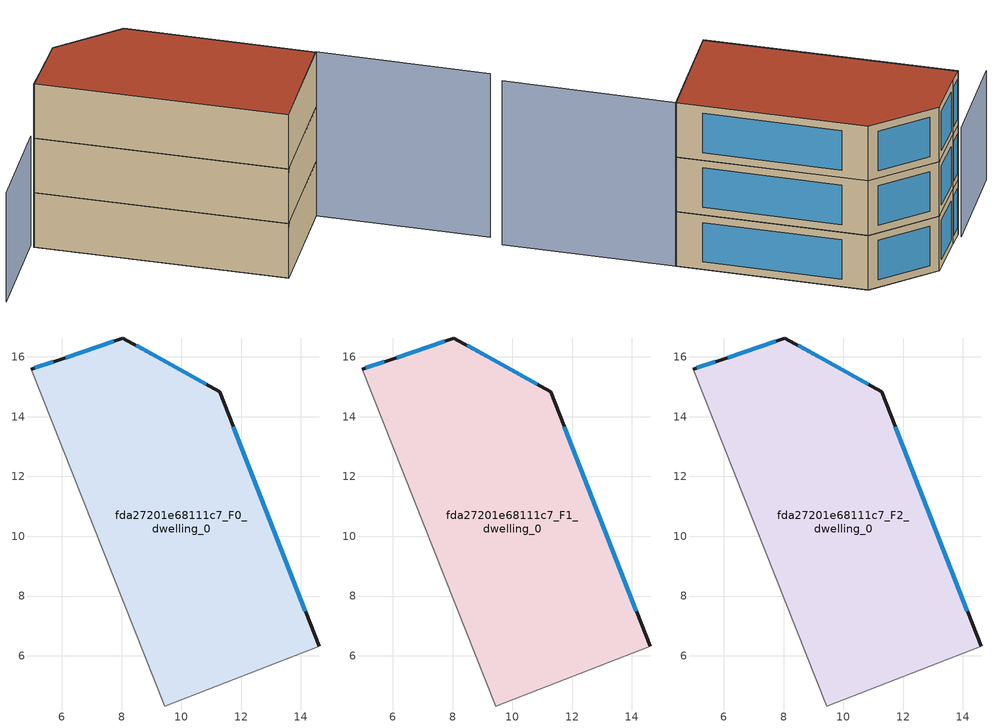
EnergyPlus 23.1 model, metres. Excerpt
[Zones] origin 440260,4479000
fda27201e68111c7_F0_dwelling_0
 floor ground (EU_floor_Construction): 14.61,6.31 11.28,14.84 8.05,16.63 5.83,15.87 4.99,15.59 9.44,4.32 z0
 wall outside (EU_wall_Construction): 4.99,15.59 5.83,15.87 8.05,16.63 11.28,14.84 14.61,6.31 z0:3
 wall adiabatic (EU_wall_Construction): 14.61,6.31 9.44,4.32 4.99,15.59 z0:3
 window (EU_Window_Construction): 8.5,16.38 10.83,15.09 / 11.74,13.66 14.15,7.5 / 5.11,15.63 5.71,15.83 / 6.14,15.98 7.74,16.53 z0.42:2.58
fda27201e68111c7_F1_dwelling_0
 floor to fda27201e68111c7_F0_dwelling_0 (EU_floor_Construction): 14.61,6.31 11.28,14.84 8.05,16.63 5.83,15.87 4.99,15.59 9.44,4.32 z3
 wall outside (EU_wall_Construction): 4.99,15.59 5.83,15.87 8.05,16.63 11.28,14.84 14.61,6.31 z3:6
 wall adiabatic (EU_wall_Construction): 14.61,6.31 9.44,4.32 4.99,15.59 z3:6
 window (EU_Window_Construction): 8.5,16.38 10.83,15.09 / 11.74,13.66 14.15,7.5 / 5.11,15.63 5.71,15.83 / 6.14,15.98 7.74,16.53 z3.42:5.58
fda27201e68111c7_F2_dwelling_0
 floor to fda27201e68111c7_F1_dwelling_0 (EU_floor_Construction): 14.61,6.31 11.28,14.84 8.05,16.63 5.83,15.87 4.99,15.59 9.44,4.32 z6
 wall outside (EU_wall_Construction): 4.99,15.59 5.83,15.87 8.05,16.63 11.28,14.84 14.61,6.31 z6:9
 wall adiabatic (EU_wall_Construction): 14.61,6.31 9.44,4.32 4.99,15.59 z6:9
 window (EU_Window_Construction): 8.5,16.38 10.83,15.09 / 11.74,13.66 14.15,7.5 / 5.11,15.63 5.71,15.83 / 6.14,15.98 7.74,16.53 z6.42:8.58
 roof outside (EU_roof_Construction): 11.28,14.84 14.61,6.31 9.44,4.32 4.99,15.59 5.83,15.87 8.05,16.63 z9
shading: 9.44,4.32 14.6,6.33 / 14.6,6.33 17.61,-1.39 z0:9; 0.38,14.02 5.05,15.82 z0:6
[Building]
EU S2 Campaign: North Axis=0; Terrain=City; Solar Distribution=FullExterior
[Site:Location]
Madrid: Latitude=40.5; Longitude=-3.5; Time Zone=1; Elevation=609
[SizingPeriod:WeatherFileDays]
AnnualSizingPeriod: Begin Month=1; Begin Day of Month=1; End Month=12; End Day of Month=31; Day of Week for Start Day=Monday; Use Weather File Daylight Saving Period=No; Use Weather File Rain and Snow Indicators=No
[MATERIAL]
EU_InternalMass_Material: Roughness=MediumRough; Thickness=0.1; Conductivity=1; Density=1800; Specific Heat=900; Thermal Absorptance=0.9; Solar Absorptance=0.7; Visible Absorptance=0.7
[MATERIAL:NOMASS] Roughness=MediumRough; Thermal Absorptance=0.9; Solar Absorptance=0.7; Visible Absorptance=0.7
Name | Thermal Resistance
EU_wall_NoMass | 1.60022
EU_roof_NoMass | 1.57597
EU_floor_NoMass | 0.470652
[WINDOWMATERIAL:SIMPLEGLAZINGSYSTEM]
EU_Window_SimpleGlazing: UFactor=3.28802; Solar Heat Gain Coefficient=0.85; Visible Transmittance=0.85
[CONSTRUCTION]
EU_wall_Construction: EU_wall_NoMass
EU_roof_Construction: EU_roof_NoMass
EU_floor_Construction: EU_floor_NoMass
EU_InternalMass_Construction: EU_InternalMass_Material
EU_Window_Construction: EU_Window_SimpleGlazing
[ZONE] Type=1; Multiplier=1; Ceiling Height=autocalculate; Volume=190.62; Floor Area=autocalculate; Part of Total Floor Area=Yes
fda27201e68111c7_F0_dwelling_0; fda27201e68111c7_F1_dwelling_0; fda27201e68111c7_F2_dwelling_0
[INTERNALMASS] Construction=EU_InternalMass_Construction; Surface Area=63.54
Name | Zone or ZoneList
fda27201e68111c7_F0_dwelling_0_EU_InternalMass | fda27201e68111c7_F0_dwelling_0
fda27201e68111c7_F1_dwelling_0_EU_InternalMass | fda27201e68111c7_F1_dwelling_0
fda27201e68111c7_F2_dwelling_0_EU_InternalMass | fda27201e68111c7_F2_dwelling_0
[OTHEREQUIPMENT] Fuel Type=Electricity; Design Level Calculation Method=Watts/Area; Power per Zone Floor Area=1; Fraction Latent=0; Fraction Radiant=0; Fraction Lost=0; Carbon Dioxide Generation Rate=0; EndUse Subcategory=EU_Step8_InternalGains
Name | Zone or ZoneList or Space or SpaceList | Schedule
EU_Step8_InternalGain_fda27201e68111c7_F0_dwelling_0_f000 | fda27201e68111c7_F0_dwelling_0 | EU_Step8_GainSchedule_fda27201e68111c7_F0_dwelling_0_f000
EU_Step8_InternalGain_fda27201e68111c7_F1_dwelling_0_f000 | fda27201e68111c7_F1_dwelling_0 | EU_Step8_GainSchedule_fda27201e68111c7_F1_dwelling_0_f000
EU_Step8_InternalGain_fda27201e68111c7_F2_dwelling_0_f000 | fda27201e68111c7_F2_dwelling_0 | EU_Step8_GainSchedule_fda27201e68111c7_F2_dwelling_0_f000
[ZONEVENTILATION:DESIGNFLOWRATE] Schedule=EU_AlwaysOn; Design Flow Rate Calculation Method=AirChanges/Hour; Air Changes per Hour=0.480704; Ventilation Type=Natural; Fan Pressure Rise=0; Fan Total Efficiency=1; Constant Term Coefficient=1; Temperature Term Coefficient=0; Velocity Term Coefficient=0; Velocity Squared Term Coefficient=0; Minimum Indoor Temperature=-100; Maximum Indoor Temperature=100; Delta Temperature=-100; Minimum Outdoor Temperature=-100; Maximum Outdoor Temperature=100; Maximum Wind Speed=40
Name | Zone or ZoneList or Space or SpaceList
EU_ConstantAir_fda27201e68111c7_F0_dwelling_0 | fda27201e68111c7_F0_dwelling_0
EU_ConstantAir_fda27201e68111c7_F1_dwelling_0 | fda27201e68111c7_F1_dwelling_0
EU_ConstantAir_fda27201e68111c7_F2_dwelling_0 | fda27201e68111c7_F2_dwelling_0
[HVACTEMPLATE:THERMOSTAT] Constant Heating Setpoint=20; Constant Cooling Setpoint=50
EU_HeatOnly_fda27201e68111c7_F0_dwelling_0; EU_HeatOnly_fda27201e68111c7_F1_dwelling_0; EU_HeatOnly_fda27201e68111c7_F2_dwelling_0
[HVACTEMPLATE:ZONE:IDEALLOADSAIRSYSTEM] System Availability Schedule=EU_AlwaysOn; Maximum Heating Supply Air Temperature=50; Minimum Cooling Supply Air Temperature=13; Maximum Heating Supply Air Humidity Ratio=0.0156; Minimum Cooling Supply Air Humidity Ratio=0.0077; Heating Limit=NoLimit; Cooling Limit=NoLimit; Heating Availability Schedule=EU_AlwaysOn; Cooling Availability Schedule=EU_CoolingOff; Dehumidification Control Type=ConstantSensibleHeatRatio; Cooling Sensible Heat Ratio=0.7; Dehumidification Setpoint=60; Humidification Control Type=None; Humidification Setpoint=30; Outdoor Air Method=None; Outdoor Air Flow Rate per Person=0.00944; Outdoor Air Flow Rate per Zone Floor Area=0; Outdoor Air Flow Rate per Zone=0; Demand Controlled Ventilation Type=None; Outdoor Air Economizer Type=NoEconomizer; Heat Recovery Type=None; Sensible Heat Recovery Effectiveness=0.7; Latent Heat Recovery Effectiveness=0.65
Name | Template Thermostat
fda27201e68111c7_F0_dwelling_0 | EU_HeatOnly_fda27201e68111c7_F0_dwelling_0
fda27201e68111c7_F1_dwelling_0 | EU_HeatOnly_fda27201e68111c7_F1_dwelling_0
fda27201e68111c7_F2_dwelling_0 | EU_HeatOnly_fda27201e68111c7_F2_dwelling_0
[SIZING:ZONE] Zone Cooling Design Supply Air Temperature Input Method=SupplyAirTemperature; Zone Cooling Design Supply Air Temperature=13; Zone Heating Design Supply Air Temperature Input Method=SupplyAirTemperature; Zone Heating Design Supply Air Temperature=50; Zone Cooling Design Supply Air Humidity Ratio=0.008; Zone Heating Design Supply Air Humidity Ratio=0.008; Cooling Design Air Flow Method=DesignDay; Cooling Design Air Flow Rate=0; Cooling Minimum Air Flow per Zone Floor Area=0.000762; Cooling Minimum Air Flow=0; Cooling Minimum Air Flow Fraction=0.2; Heating Design Air Flow Method=DesignDay; Heating Design Air Flow Rate=0; Heating Maximum Air Flow per Zone Floor Area=0.002032; Heating Maximum Air Flow=0.141576; Heating Maximum Air Flow Fraction=0.3; Account for Dedicated Outdoor Air System=No; Dedicated Outdoor Air System Control Strategy=NeutralSupplyAir; Dedicated Outdoor Air Low Setpoint Temperature for Design=autosize; Dedicated Outdoor Air High Setpoint Temperature for Design=autosize; Zone Load Sizing Method=Sensible Load Only No Latent Load; Zone Latent Cooling Design Supply Air Humidity Ratio Input Method=HumidityRatioDifference; Zone Cooling Design Supply Air Humidity Ratio Difference=0.005; Zone Latent Heating Design Supply Air Humidity Ratio Input Method=HumidityRatioDifference; Zone Humidification Design Supply Air Humidity Ratio Difference=0.005
fda27201e68111c7_F0_dwelling_0; fda27201e68111c7_F1_dwelling_0; fda27201e68111c7_F2_dwelling_0
[SCHEDULE:CONSTANT]
Name | Hourly Value
EU_AlwaysOn | 1
EU_CoolingOff | 0
[SCHEDULE:FILE] Column Number=1; Rows to Skip at Top=0; Number of Hours of Data=8760; Column Separator=Comma; Interpolate to Timestep=No; Minutes per Item=60; Adjust Schedule for Daylight Savings=Yes
Name | File
EU_Step8_GainSchedule_fda27201e68111c7_F0_dwelling_0_f000 | ../../schedules/fda27201e68111c7/fda27201e68111c7_F0_dwelling_0_f000_gain.csv
EU_Step8_GainSchedule_fda27201e68111c7_F1_dwelling_0_f000 | ../../schedules/fda27201e68111c7/fda27201e68111c7_F1_dwelling_0_f000_gain.csv
EU_Step8_GainSchedule_fda27201e68111c7_F2_dwelling_0_f000 | ../../schedules/fda27201e68111c7/fda27201e68111c7_F2_dwelling_0_f000_gain.csv
